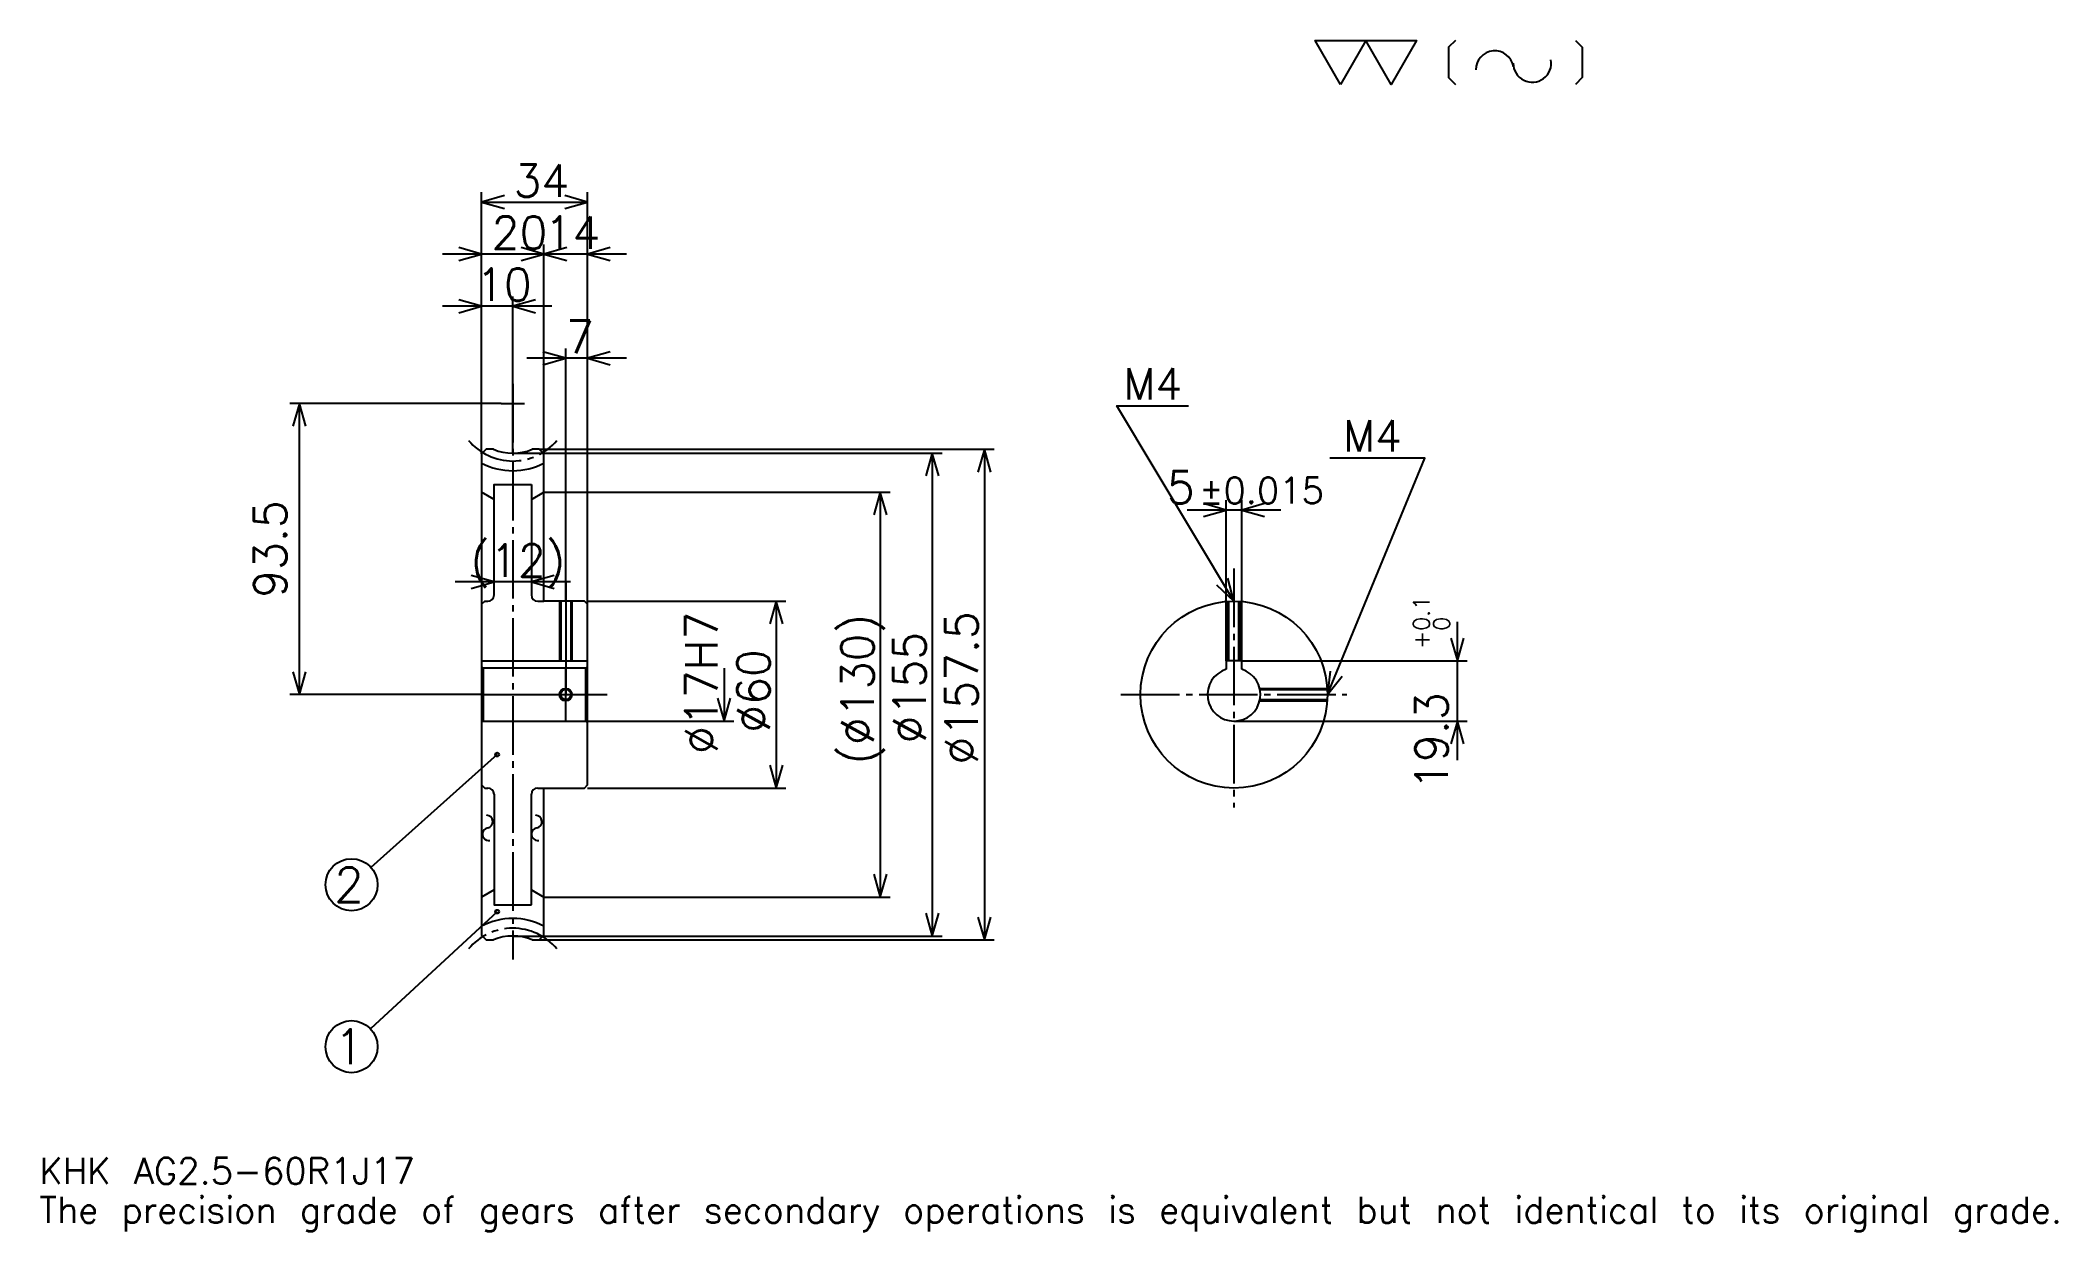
# Model space of a CAD drawing. Extents: x 21 to 669, y 8 to 390.
import ezdxf

# ---------------------------------------------------------------- set-up
doc = ezdxf.new("R2010")
doc.units = 0
doc.linetypes.add('DASHDOT', pattern=[25.066667, 18.8, -2.088889, 2.088889, -2.088889])
doc.layers.get('0').update_dxf_attribs({"linetype": 'CONTINUOUS'})
doc.layers.add('DASHDOT', color=6, linetype='DASHDOT')
doc.styles.add('KANJI', font='TXT', dxfattribs={"bigfont": 'BIGFONT'})

msp = doc.modelspace()

# ---------------------------------------------------------------- linework, layer by layer
at = {"color": 5}
for p, q in [((162.933334, 258.822235), (162.933334, 341.333344)), ((162.933334, 338.200012), (196.933334, 338.200012)), ((196.933334, 258.822235), (196.933334, 341.333344)), ((182.933334, 258.822235), (182.933334, 324.622253)), ((195.466675, 321.488892), (150.399994, 321.488892)), ((209.466675, 321.488892), (170.399994, 321.488892)), ((185.466675, 304.777771), (150.399994, 304.777771)), ((172.933334, 273.572235), (172.933334, 307.911133)), ((209.466675, 288.066681), (177.399994, 288.066681)), ((189.933334, 258.822235), (189.933334, 291.200012)), ((169.199997, 273.572235), (101.311111, 273.572235)), ((104.444443, 180.072235), (104.444443, 273.572235)), ((172.933334, 257.572235), (172.933334, 273.572235)), ((162.933334, 257.322235), (162.933334, 258.822235)), ((172.933334, 257.572235), (196.933334, 257.572235)), ((181.433334, 258.822235), (196.933334, 258.822235)), ((182.933334, 257.322235), (182.933334, 258.822235)), ((189.933334, 210.072235), (189.933334, 258.822235)), ((189.933334, 210.072235), (189.933334, 258.822235)), ((196.933334, 258.822235), (327.488892, 258.822235)), ((196.933334, 209.072235), (196.933334, 258.822235)), ((196.933334, 257.572235), (310.777771, 257.572235)), ((307.64447, 257.572235), (307.64447, 102.572235)), ((324.35556, 258.822235), (324.35556, 101.322235)), ((182.933334, 245.072235), (196.933334, 245.072235)), ((196.933334, 245.072235), (294.06665, 245.072235)), ((290.93335, 245.072235), (290.93335, 115.072235)), ((401.988892, 190.872238), (401.988892, 242.450012)), ((406.988892, 190.872238), (406.988892, 242.450012)), ((419.522217, 239.316681), (389.455566, 239.316681)), ((191.466675, 216.250015), (154.399994, 216.250015)), ((196.933334, 210.072235), (260.64444, 210.072235)), ((257.511108, 210.072235), (257.511108, 150.072235)), ((476.266663, 159.03891), (476.266663, 203.405563)), ((240.800003, 188.572235), (240.800003, 171.572235)), ((406.988892, 190.872238), (479.400024, 190.872238)), ((162.933334, 180.072235), (101.311111, 180.072235)), ((196.933334, 171.572235), (243.933334, 171.572235)), ((404.488892, 171.572235), (479.400024, 171.572235)), ((167.933334, 160.822235), (127.387489, 124.610275)), ((196.933334, 150.072235), (260.64444, 150.072235)), ((167.933334, 110.384735), (127.284737, 72.723228)), ((182.933334, 115.072235), (196.933334, 115.072235)), ((196.933334, 115.072235), (294.06665, 115.072235)), ((172.933334, 102.572235), (196.933334, 102.572235)), ((181.433334, 101.322235), (196.933334, 101.322235)), ((196.933334, 102.572235), (310.777771, 102.572235)), ((196.933334, 101.322235), (327.488892, 101.322235))]:
    msp.add_line(p, q, dxfattribs=at)
at = {"color": 4}
for p, q in [((178.933334, 247.572235), (178.933334, 212.072235)), ((166.933334, 242.762833), (162.933334, 245.072235)), ((178.933334, 242.762833), (182.933334, 245.072235)), ((180.933334, 210.072235), (182.933334, 210.072235)), ((162.933334, 190.872238), (196.933334, 190.872238)), ((196.933334, 189.072235), (196.433334, 188.572235)), ((162.933334, 171.072235), (163.433334, 171.572235)), ((196.933334, 171.072235), (196.433334, 171.572235)), ((180.933334, 150.072235), (182.933334, 150.072235)), ((178.933334, 112.572235), (178.933334, 148.072235)), ((166.933334, 117.381638), (162.933334, 115.072235)), ((178.933334, 117.381638), (182.933334, 115.072235))]:
    msp.add_line(p, q, dxfattribs=at)
at = {"color": 7}
for points in [[(438.666656, 376), (430.519989, 390.12088), (463.106659, 390.12088), (454.959991, 376), (446.813324, 390.12088), (438.666656, 376)], [(475.598206, 390.12088), (473.425781, 387.948456), (473.425781, 378.172455), (475.598206, 376)], [(514.159119, 390.12088), (516.331543, 387.948456), (516.331543, 378.172455), (514.159119, 376)]]:
    msp.add_lwpolyline(points, dxfattribs=at)
at = {"color": 5}
for points in [[(170.244446, 340.288879), (162.933334, 338.200012), (170.244446, 336.111145)], [(189.622223, 336.111145), (196.933334, 338.200012), (189.622223, 340.288879)], [(155.622223, 319.400024), (162.933334, 321.488892), (155.622223, 323.577789)], [(175.622223, 319.400024), (182.933334, 321.488892), (175.622223, 323.577789)], [(190.244446, 323.577789), (182.933334, 321.488892), (190.244446, 319.400024)], [(204.244446, 323.577789), (196.933334, 321.488892), (204.244446, 319.400024)], [(155.622223, 302.688904), (162.933334, 304.777771), (155.622223, 306.866669)], [(180.244446, 306.866669), (172.933334, 304.777771), (180.244446, 302.688904)], [(182.622223, 285.977783), (189.933334, 288.066681), (182.622223, 290.155579)], [(204.244446, 290.155579), (196.933334, 288.066681), (204.244446, 285.977783)], [(106.53334, 266.261108), (104.444443, 273.572235), (102.35556, 266.261108)], [(404.488892, 210.072235), (366.888885, 272.738892), (389.866669, 272.738892)], [(309.733337, 250.261124), (307.64447, 257.572235), (305.555573, 250.261124)], [(326.444458, 251.511124), (324.35556, 258.822235), (322.266663, 251.511124)], [(434.488892, 180.072235), (465.822205, 256.027802), (435.324463, 256.027802)], [(293.022217, 237.761124), (290.93335, 245.072235), (288.844452, 237.761124)], [(394.677795, 237.227783), (401.988892, 239.316681), (394.677795, 241.405579)], [(414.299988, 241.405579), (406.988892, 239.316681), (414.299988, 237.227783)], [(159.622223, 214.161118), (166.933334, 216.250015), (159.622223, 218.338898)], [(186.244446, 218.338898), (178.933334, 216.250015), (186.244446, 214.161118)], [(398.936157, 215.266739), (404.488892, 210.072235), (402.518555, 217.416183)], [(259.600006, 202.761124), (257.511108, 210.072235), (255.422211, 202.761124)], [(474.177795, 198.18335), (476.266663, 190.872238), (478.355591, 198.18335)], [(102.35556, 187.383347), (104.444443, 180.072235), (106.53334, 187.383347)], [(435.345947, 187.627457), (434.488892, 180.072235), (439.208008, 186.034256)], [(238.711121, 178.883347), (240.800003, 171.572235), (242.888885, 178.883347)], [(478.355591, 164.261124), (476.266663, 171.572235), (474.177795, 164.261124)], [(255.422211, 157.383347), (257.511108, 150.072235), (259.600006, 157.383347)], [(288.844452, 122.383347), (290.93335, 115.072235), (293.022217, 122.383347)], [(305.555573, 109.883347), (307.64447, 102.572235), (309.733337, 109.883347)], [(322.266663, 108.633347), (324.35556, 101.322235), (326.444458, 108.633347)]]:
    msp.add_lwpolyline(points, dxfattribs=at)
at = {"color": 4}
for points in [[(166.733536, 258.822235), (164.433334, 258.822235), (162.933334, 257.322235), (162.933334, 171.072235)], [(179.133133, 101.322235), (181.433334, 101.322235), (182.933334, 102.822235), (182.933334, 150.072235), (195.933334, 150.072235), (196.933334, 151.072235), (196.933334, 209.072235), (195.933334, 210.072235), (182.933334, 210.072235), (182.933334, 257.322235), (181.433334, 258.822235), (179.133133, 258.822235)], [(166.933334, 212.072235), (166.933334, 247.572235), (178.933334, 247.572235)], [(162.933334, 209.072235), (163.933334, 210.072235), (164.933334, 210.072235)], [(187.933334, 210.072235), (187.933334, 190.872238)], [(188.313339, 210.072235), (188.313339, 190.872238)], [(191.553329, 210.072235), (191.553329, 190.872238)], [(191.933334, 210.072235), (191.933334, 190.872238)], [(402.488892, 190.872238), (402.488892, 210.005493)], [(402.868896, 190.872238), (402.868896, 210.028458)], [(406.108887, 190.872238), (406.108887, 210.028458)], [(406.488892, 190.872238), (406.488892, 210.005493)], [(162.933334, 189.072235), (163.433334, 188.572235), (163.433334, 171.572235), (196.433334, 171.572235), (196.433334, 188.572235), (163.433334, 188.572235)], [(406.988892, 188.196274), (406.988892, 190.872238), (401.988892, 190.872238), (401.988892, 188.196274)], [(412.750244, 182.072235), (434.42218, 182.072235)], [(412.833069, 181.69223), (434.445129, 181.69223)], [(412.750244, 178.072235), (434.42218, 178.072235)], [(412.833069, 178.45224), (434.445129, 178.45224)], [(162.933334, 171.072235), (162.933334, 102.822235), (164.433334, 101.322235), (166.733536, 101.322235)], [(162.933334, 151.072235), (163.933334, 150.072235), (164.933334, 150.072235)], [(166.933334, 148.072235), (166.933334, 112.572235), (178.933334, 112.572235)]]:
    msp.add_lwpolyline(points, dxfattribs=at)
for centre, radius in [((404.488892, 180.072235), 30), ((189.933334, 180.072235), 1.62)]:
    msp.add_circle(centre, radius, dxfattribs=at)
at = {"color": 7}
msp.add_circle((189.933334, 180.072235), 2, dxfattribs=at)
at = {"color": 5}
for centre, radius in [((167.933334, 160.822235), 0.626667), ((121.155556, 119.044456), 8.355556), ((167.933334, 110.384735), 0.626667), ((121.155556, 67.044456), 8.355556)]:
    msp.add_circle(centre, radius, dxfattribs=at)
at = {"color": 7}
for centre, radius, start, end in [((488.225555, 380.641663), 6.11, 10, 180), ((500.259888, 382.763672), 6.11, 180, 10), ((165.229446, 135.274109), 2.036667, 90, 280), ((164.52211, 139.285568), 2.036667, 280, 90), ((180.989441, 135.274109), 2.036667, 90, 280), ((180.28212, 139.285568), 2.036667, 280, 90)]:
    msp.add_arc(centre, radius, start, end, dxfattribs=at)
at = {"color": 4}
for centre, radius, start, end in [((172.933334, 273.572235), 21.625, 242.456124875, 297.543875125), ((172.933334, 273.572235), 16, 247.201751877, 292.798248123), ((164.933334, 212.072235), 2, 270, 0), ((180.933334, 212.072235), 2, 180, 270), ((404.488892, 180.072235), 8.5, 107.104634835, 72.895365165), ((164.933334, 148.072235), 2, 0, 90), ((180.933334, 148.072235), 2, 90, 180), ((172.933334, 86.572235), 21.625, 62.456124875, 117.543875125), ((172.933334, 86.572235), 16, 67.201751877, 112.798248123)]:
    msp.add_arc(centre, radius, start, end, dxfattribs=at)
at = {"layer": 'DASHDOT', "color": 7}
for p, q in [((172.933334, 279.838898), (172.933334, 95.055565)), ((169.199997, 273.572235), (176.666672, 273.572235)), ((404.488892, 220.516678), (404.488892, 143.805573)), ((189.933334, 210.072235), (189.933334, 180.072235)), ((162.933334, 180.072235), (203.199997, 180.072235)), ((368.222229, 180.072235), (440.755554, 180.072235))]:
    msp.add_line(p, q, dxfattribs=at)
for points in [[(189.933334, 216.338898), (189.933334, 184.60556)], [(189.933334, 171.805573), (189.933334, 188.338898)], [(181.666672, 180.072235), (198.199997, 180.072235)]]:
    msp.add_lwpolyline(points, dxfattribs=at)
for centre, start, end in [((172.933334, 273.572235), 220.000002489, 319.999997511), ((172.933334, 86.572235), 40.000002489, 139.999997511)]:
    msp.add_arc(centre, 18.5, start, end, dxfattribs=at)

# ---------------------------------------------------------------- texts
at = {"color": 7, "style": 'KANJI'}
for s, height, p in [('34', 10.444444, (173.14444, 339.871124)), ('20', 10.444444, (166.14444, 323.160034)), ('14', 10.444444, (183.14444, 323.160034)), ('10', 10.444444, (161.14444, 306.448914)), ('7', 10.444444, (190.038895, 289.737793)), ('M4', 10.026667, (368.977783, 274.827789)), ('M4', 10.026667, (439.502197, 258.116669)), ('5', 10.444444, (382.929504, 241.405579)), ('%%p0.015', 8.355556, (393.268188, 241.405579)), ('(12)', 10.444444, (159.35556, 217.921127)), ('2', 11.140741, (115.58519, 113.474083)), ('1', 11.140741, (115.58519, 61.474083)), ('KHK AG2.5-60R1J17', 8.355556, (20.888889, 22.977777)), ('The precision grade of gears after secondary operations is equivalent but not identical to its original grade.', 8.355556, (20.888889, 10.444445))]:
    msp.add_text(s, height=height, dxfattribs=at).set_placement(p)
for s, height, p in [('93.5', 10.444444, (100.26667, 211.155563)), ('0.1', 5.222222, (467.284485, 200.567963)), ('%%c17H7', 10.444444, (238.711121, 161.011124)), ('(%%c130)', 10.444444, (288.844452, 157.616669)), ('%%c157.5', 10.444444, (322.266663, 157.616669)), ('0', 5.222222, (473.76001, 200.567963)), ('%%c155', 10.444444, (305.555573, 164.405579)), ('+', 5.222222, (467.284485, 194.71907)), ('%%c60', 10.444444, (255.422211, 167.800018)), ('19.3', 10.444444, (473.133362, 149.511383))]:
    msp.add_text(s, height=height, rotation=90, dxfattribs=at).set_placement(p)

doc.saveas('drawing.dxf')
